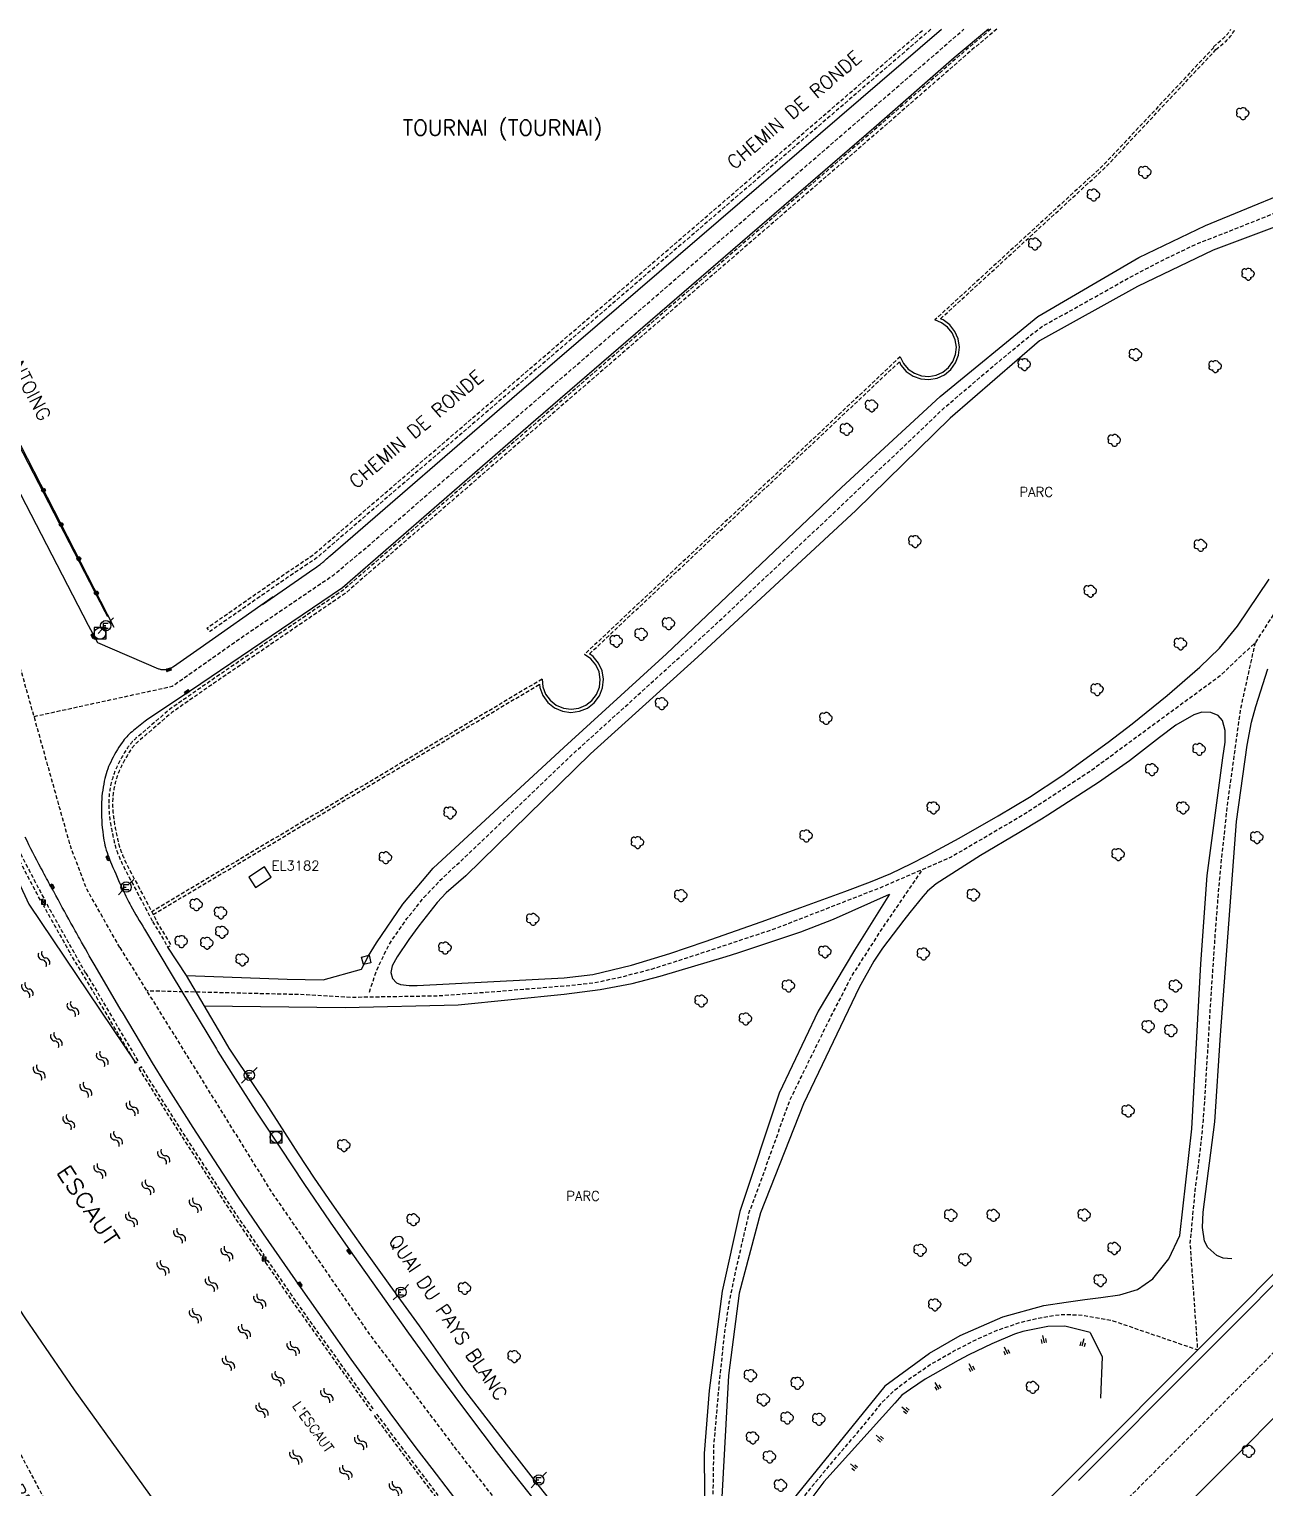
# Model space of a CAD drawing. Header units: millimetres. Extents: x 80999 to 82000, y 143000 to 144001.
# Drawn here: x 81412.8 to 81573, y 143810.8 to 144000 of the extents above; entities that cross this region are included whole.
import ezdxf
from ezdxf.enums import TextEntityAlignment as Align

# ---------------------------------------------------------------- set-up
doc = ezdxf.new("R2010")
doc.units = ezdxf.units.MM
doc.linetypes.add('DASHED', pattern=[0.75, 0.5, -0.25])
doc.layers.get('0').update_dxf_attribs({"linetype": 'CONTINUOUS'})
for name, color, linetype in [('W0001', 6, 'DASHED'), ('W0008', 7, 'CONTINUOUS'), ('W0100', 7, 'CONTINUOUS'), ('W0112', 1, 'DASHED'), ('W0211', 2, 'CONTINUOUS'), ('W0300', 7, 'CONTINUOUS'), ('W0322', 7, 'CONTINUOUS'), ('W0330', 7, 'CONTINUOUS'), ('W0400', 7, 'CONTINUOUS'), ('W0420', 7, 'CONTINUOUS'), ('W0471', 7, 'CONTINUOUS'), ('W0500', 5, 'DASHED'), ('W0515', 5, 'CONTINUOUS'), ('W0980', 7, 'CONTINUOUS'), ('W0984', 7, 'CONTINUOUS'), ('W0989', 7, 'CONTINUOUS')]:
    doc.layers.add(name, color=color, linetype=linetype)
doc.styles.get("Standard").update_dxf_attribs({"font": 'romans.shx', "width": 0.85})

# ---------------------------------------------------------------- blocks, each defined once
blk = doc.blocks.new('t500o')
at = {"color": 0, "linetype": 'Continuous'}
for centre, start, end in [((-0.5, 0.625), 216.8699, 323.1301), ((0.5, -0.125), 36.8699, 143.1301), ((0.5, -0.625), 36.8699, 143.1301), ((-0.5, 0.125), 216.8699, 323.1301)]:
    blk.add_arc(centre, 0.625, start, end, dxfattribs=at)
blk = doc.blocks.new('t211o')
at = {"color": 0, "linetype": 'Continuous'}
for p, q in [((-0.29, 0.5), (-0.29, 0)), ((0, 1), (0, 0)), ((0.29, 0.5), (0.29, 0))]:
    blk.add_line(p, q, dxfattribs=at)
blk = doc.blocks.new('T300')
for p, q in [((-0.8, 0.51), (-0.86, 0.34)), ((-0.86, 0.34), (-0.86, 0.17)), ((-0.86, 0.17), (-0.74, 0.06)), ((-0.69, 0.63), (-0.8, 0.51)), ((-0.8, -0.06), (-0.74, 0.06)), ((-0.74, 0.06), (-0.69, 0.11)), ((-0.57, 0.69), (-0.69, 0.63)), ((-0.46, 0.69), (-0.57, 0.69)), ((-0.29, 0.63), (-0.46, 0.69)), ((-0.29, 0.63), (-0.17, 0.74)), ((-0.23, 0.57), (-0.29, 0.63)), ((-0.17, 0.74), (-0.06, 0.8)), ((-0.06, 0.8), (0.06, 0.8)), ((0.06, 0.8), (0.23, 0.74)), ((0.23, 0.74), (0.34, 0.63)), ((0.34, 0.63), (0.4, 0.51)), ((0.46, 0.46), (0.34, 0.46)), ((0.4, 0.51), (0.4, 0.46)), ((0.57, 0.4), (0.46, 0.46)), ((0.57, 0.4), (0.69, 0.29)), ((0.69, 0.29), (0.74, 0.17)), ((0.74, 0.06), (0.69, -0.17)), ((0.74, 0.17), (0.74, 0.06)), ((-0.8, -0.17), (-0.8, -0.06)), ((-0.8, -0.23), (-0.8, -0.17)), ((-0.74, -0.34), (-0.8, -0.23)), ((-0.69, -0.4), (-0.74, -0.34)), ((-0.51, -0.46), (-0.69, -0.4)), ((-0.4, -0.46), (-0.51, -0.46)), ((-0.4, -0.46), (-0.34, -0.46)), ((-0.34, -0.46), (-0.34, -0.4)), ((-0.34, -0.51), (-0.34, -0.46)), ((-0.29, -0.63), (-0.34, -0.51)), ((-0.17, -0.74), (-0.29, -0.63)), ((-0.06, -0.8), (-0.17, -0.74)), ((0.06, -0.8), (-0.06, -0.8)), ((0.17, -0.74), (0.06, -0.8)), ((0.23, -0.69), (0.17, -0.74)), ((0.29, -0.46), (0.23, -0.46)), ((0.29, -0.63), (0.23, -0.69)), ((0.46, -0.4), (0.29, -0.46)), ((0.34, -0.51), (0.29, -0.63)), ((0.34, -0.51), (0.34, -0.46)), ((0.57, -0.34), (0.46, -0.4)), ((0.63, -0.29), (0.57, -0.34)), ((0.69, -0.17), (0.63, -0.29))]:
    blk.add_line(p, q)
blk = doc.blocks.new('t112o')
at = {"color": 0, "linetype": 'Continuous'}
for p, q in [((-0.5, 0.5), (0.5, 0.5)), ((-0.5, -0.5), (-0.5, 0.5)), ((0.5, 0.5), (0.5, -0.5)), ((0.5, -0.5), (-0.5, -0.5))]:
    blk.add_line(p, q, dxfattribs=at)
blk = doc.blocks.new('T471')
for p, q in [((-0.333334, 0.333334), (-0.333334, -0.333334)), ((-0.333334, 0.333334), (0.333334, 0.333334)), ((-0.333334, 0), (0, 0)), ((0.500001, 0.500001), (1.000002, 1.000002)), ((-0.500001, -0.500001), (-1.000002, -1.000002)), ((-0.333334, -0.333334), (0.333334, -0.333334))]:
    blk.add_line(p, q)
blk.add_ellipse((0, 0), major_axis=(0.471405, 0.471405), ratio=1, start_param=5.4977871438, end_param=11.780972451)
blk = doc.blocks.new('T420')
for p, q in [((0.75, 0.75), (-0.75, 0.75)), ((-0.75, 0.75), (-0.75, -0.75)), ((0.75, 0.75), (0.75, -0.75)), ((0.75, -0.75), (-0.75, -0.75))]:
    blk.add_line(p, q)
blk.add_ellipse((0, 0), major_axis=(-0.53, 0.53), ratio=1, start_param=3.926991, end_param=10.210176)
blk = doc.blocks.new('T400')
for p, q in [((-0.15, 0.3), (0.15, 0.3)), ((-0.15, -0.25), (-0.15, 0.3)), ((-0.15, 0.15), (0.15, 0.15)), ((-0.15, 0), (0.15, 0)), ((0.15, 0.3), (0.15, -0.25)), ((-0.15, -0.15), (0.15, -0.15)), ((-0.15, -0.25), (-0.15, -0.3)), ((-0.15, -0.3), (0.15, -0.3)), ((0.15, -0.3), (0.15, -0.25))]:
    blk.add_line(p, q)
blk = doc.blocks.new('t330o')
at = {"color": 0, "linetype": 'Continuous'}
for p, q in [((0.25, -0.25), (-0.25, 0.25)), ((-0.25, -0.25), (0.25, 0.25)), ((-0.25, 0.25), (-0.25, -0.25)), ((0.25, 0.25), (-0.25, 0.25)), ((0.25, -0.25), (0.25, 0.25)), ((-0.25, -0.25), (0.25, -0.25)), ((-0.25, -0.25), (-0.25, -0.25))]:
    blk.add_line(p, q, dxfattribs=at)
blk = doc.blocks.new('t322o')
at = {"color": 0, "linetype": 'Continuous'}
for radius in [0.25, 0.15]:
    blk.add_circle((0, 0), radius, dxfattribs=at)

msp = doc.modelspace()

# ---------------------------------------------------------------- linework, layer by layer
at = {"layer": 'W0001', "flags": 128}
for points in [[(81301.88, 143999.99), (81347.17, 143932.95), (81371.64, 143891.06), (81418.97, 143801.39), (81443.99, 143754.95)], [(81424.55, 143880.91), (81420.27, 143888.46), (81418.13, 143894.09), (81415.6, 143903.13), (81409.85, 143923.6), (81400.61, 143948.67), (81392.72, 143965.46), (81374.99, 144000)], [(81413.42, 143910.88), (81431.35, 143914.79), (81440.88, 143921.5), (81452.3, 143929.25), (81456.58, 143932.84), (81496.44, 143967.44), (81534.01, 144000)], [(81456.91, 143875.14), (81457.83, 143877.92), (81459.44, 143881.27), (81461.78, 143884.66), (81463.97, 143887.38), (81466.05, 143889.59), (81471.57, 143894.77), (81483.24, 143905.96), (81493.74, 143915.48), (81501.16, 143922.2), (81516, 143936.21), (81528.82, 143948.38), (81531.1, 143950.59), (81537.55, 143956.09), (81542.55, 143960.23), (81544.23, 143961.5), (81550.54, 143965.02), (81555.57, 143967.86), (81559.4, 143969.86), (81564.4, 143972.26), (81567.57, 143973.47), (81592.35, 143983.35), (81587.66, 143974.74), (81586.08, 143961.24), (81585.48, 143956.59), (81584.69, 143951.85), (81583.86, 143947.49), (81581.49, 143941.08), (81577.94, 143932.58), (81575.57, 143926.35), (81571.8, 143920.48), (81567.24, 143916.15), (81550.39, 143903.76), (81541.79, 143898.16), (81532.36, 143892.63), (81523.27, 143888.7), (81509.47, 143883.32), (81497.74, 143879.43), (81493.43, 143878.07), (81489.42, 143877.03), (81486.16, 143876.33), (81483.13, 143875.98), (81473.19, 143875.16), (81465.82, 143874.62), (81454.5, 143874.43), (81448.74, 143874.78), (81428.04, 143875.28)], [(81501.79, 143799.28), (81508.66, 143804.58), (81510.72, 143806.42), (81514.26, 143810.97), (81516.54, 143813.72), (81521.19, 143819.17), (81523.38, 143821.92), (81524.99, 143823.51), (81526.86, 143824.93), (81529.61, 143826.82), (81532.65, 143828.56), (81535.53, 143830.05), (81538.31, 143831.28), (81541.3, 143832.3), (81543.9, 143832.9), (81546.65, 143833.34), (81549.37, 143833.25), (81553.29, 143832.52), (81564.33, 143828.74), (81563.35, 143842.53), (81563.99, 143849.34), (81564.68, 143854.78), (81565.06, 143858.51), (81565.38, 143863.35), (81565.98, 143873.39), (81566.58, 143882.36), (81567.02, 143888.11), (81567.44, 143892.6), (81568.23, 143899.76), (81569.9, 143911.9), (81571.8, 143920.48)], [(81500.57, 143788.41), (81501.61, 143792.36), (81501.85, 143797.23), (81501.63, 143804.82), (81501.49, 143810.1), (81501.59, 143816.38), (81502.28, 143824.34), (81502.99, 143830.97), (81503.58, 143834.92), (81504.56, 143839.64), (81506.21, 143846.71), (81508.14, 143851.93), (81511.4, 143861.05), (81516.32, 143871.09), (81519.5, 143877.26), (81523.43, 143883.39), (81528.64, 143891.02)], [(81424.55, 143880.91), (81444.23, 143849.17), (81456.84, 143830.85), (81468.4, 143815.51), (81482.08, 143797.97), (81488.19, 143791.65), (81495.47, 143784.03), (81500.92, 143778.94), (81505.02, 143774.91), (81506.31, 143773.79)]]:
    msp.add_lwpolyline(points, dxfattribs=at)
at = {"layer": 'W0001'}
msp.add_lwpolyline([(81554.33, 143808.52), (81581.6, 143835.84), (81612.15, 143866.49), (81614.12, 143868.46), (81616.08, 143870.43), (81617.72, 143872.12), (81621.33, 143876.03), (81623.9, 143878.88), (81624.55, 143879.62), (81627.15, 143882.7), (81634.56, 143892.06), (81641.67, 143902.12), (81647.76, 143911.25), (81652.85, 143921.14), (81654.23, 143923.53), (81658.91, 143932.81), (81662.15, 143939.78), (81665.57, 143948.09), (81677.8, 143979.96), (81685.49, 144000)], dxfattribs=at)
at = {"layer": 'W0008', "flags": 128}
for points in [[(81380.47, 144000), (81381.93, 143997.19), (81420.44, 143922.7), (81421.66, 143920.46), (81429.55, 143917.07, 0.080054), (81429.99, 143916.96, 0.066096), (81430.54, 143916.98, 0.050426), (81431.08, 143917.14, 0.058034), (81431.51, 143917.37), (81434.96, 143919.79), (81444.45, 143926.45)], [(81537.17, 144000), (81532.75, 143996.29), (81522.31, 143987.15), (81478.49, 143949.32), (81453.41, 143927.56), (81433.71, 143914.18), (81428.58, 143910.8, 0.019463), (81427.83, 143910.26, 0.008321), (81426.13, 143908.89, 0.065599), (81424.84, 143907.49, 0.042563), (81423.36, 143904.96, 0.058491), (81422.53, 143902.5, 0.047746), (81422.17, 143899.34, 0.036868), (81422.38, 143895.45, 0.055599), (81422.99, 143892.94, 0.013209), (81423.48, 143891.7, 0.00487), (81424.94, 143888.38, 0.021013), (81425.98, 143886.3, 0.013957), (81427.76, 143883.3)], [(81443.06, 143925.39), (81449.7, 143930.01, 0.0065), (81450.51, 143930.59, 0.018174), (81450.79, 143930.81, 0.004514), (81451.19, 143931.16, -0.002646), (81451.86, 143931.74), (81476.04, 143952.68), (81531.09, 144000)], [(81421.34, 143878.52, -0.001373), (81419.34, 143882.05, -0.002384), (81418.21, 143884.08, -0.000018), (81415.97, 143888.16, -0.000646), (81415.9, 143888.27, -0.001867), (81415.49, 143889.03, -0.000647), (81414.31, 143891.24, -0.009191), (81412.27, 143895.23, -0.007921)]]:
    msp.add_lwpolyline(points, format="xyb", dxfattribs=at)
for points in [[(81423.01, 143923.78), (81422.65, 143924.43), (81384.15, 143998.89), (81383.57, 144000)], [(81433.21, 143877.3), (81446.26, 143876.81), (81450.91, 143876.74), (81455.87, 143878.1), (81456.81, 143879.83), (81457.81, 143881.52), (81461.25, 143886.55), (81465.19, 143891.2), (81482.14, 143906.84), (81495.45, 143919.01), (81518.14, 143940.55), (81530.94, 143952.38), (81543.6, 143962.75), (81556.67, 143970.39), (81565.31, 143974.52), (81580.66, 143980.84)], [(81582.81, 143977.51), (81566.33, 143971.34), (81556.5, 143966.61), (81543.79, 143959.57), (81532.21, 143949.55), (81520, 143937.6), (81499.51, 143918.61), (81485.58, 143906.01), (81469.42, 143890.21), (81466.87, 143888.02), (81465.71, 143886.77), (81463.33, 143883.73), (81462.01, 143881.96), (81460.51, 143879.72), (81459.88, 143878.52), (81459.7, 143877.65), (81459.92, 143876.89), (81460.41, 143876.35), (81460.96, 143876.11), (81462.06, 143875.98), (81463.12, 143875.98), (81482.15, 143876.96), (81485.88, 143877.4), (81490.9, 143878.61), (81495.86, 143880.13), (81500.43, 143881.67), (81507.72, 143884.25), (81512.85, 143886.1), (81518.57, 143888.19), (81521.88, 143889.44), (81524.53, 143890.53), (81527.21, 143891.79), (81529.07, 143892.75), (81533.38, 143895.11), (81538.45, 143897.99), (81542.49, 143900.42), (81546.7, 143903.18), (81552.72, 143907.54), (81555.8, 143909.92), (81560.35, 143913.58), (81564.61, 143917.26), (81567.12, 143919.74), (81569.47, 143922.59), (81573.57, 143928.69)], [(81568.75, 143840.52), (81567.61, 143840.61), (81566.8, 143840.96), (81565.62, 143842.01), (81565.19, 143842.85), (81564.95, 143844.6), (81565.03, 143846.59), (81566.54, 143858.32), (81567.27, 143869.55), (81569.35, 143897.24), (81570.72, 143907.14), (81571.31, 143910.13), (81571.84, 143912.16), (81573.42, 143917.04)], [(81523.76, 143824.06), (81529.53, 143828.3), (81533.52, 143830.61), (81539.03, 143833.03), (81544.35, 143834.49), (81547.27, 143834.91), (81549.66, 143835.25), (81551.77, 143835.53), (81554.23, 143835.85), (81556.53, 143836.56), (81558.49, 143837.95), (81560.58, 143840.55), (81562.01, 143843.55), (81563.57, 143857.41), (81564.71, 143878.78), (81565.53, 143890.25), (81567.39, 143904.2), (81567.58, 143905.52), (81567.88, 143907.54), (81567.88, 143909.06), (81567.52, 143910.33), (81566.97, 143910.98), (81566.02, 143911.39), (81564.87, 143911.42), (81563.81, 143911.1), (81561.5, 143909.76), (81559.36, 143908.16), (81555.49, 143905.11), (81551.43, 143902.3), (81544.86, 143898.07), (81544.04, 143897.55), (81541.12, 143895.79), (81536.13, 143892.83), (81530.41, 143889.18), (81529.28, 143888.22), (81528.67, 143887.52), (81527, 143885.45), (81526.23, 143884.46), (81523.46, 143880.82), (81522.32, 143879.13), (81520.42, 143875.71), (81513.22, 143860.63), (81507.63, 143846.52), (81504.85, 143836.1), (81503.48, 143825.42), (81502.63, 143809.65)], [(81435.5, 143873.37), (81453.78, 143873.15), (81468.4, 143873.48), (81482.18, 143874.88), (81486.82, 143875.48), (81491, 143876.26), (81494.63, 143877.18), (81503.17, 143879.75), (81504.69, 143880.24), (81512.85, 143882.96), (81517.09, 143884.57), (81524.35, 143887.85), (81519.82, 143880.56), (81515.12, 143872.66), (81510.04, 143862.01), (81504.96, 143846.69), (81502.65, 143836.36), (81500.98, 143823.45), (81500.3, 143815.28), (81500.42, 143805.06), (81500.49, 143800.66), (81500.4, 143796.48), (81499.66, 143795.01)], [(81427.76, 143883.3), (81431.35, 143877.28), (81437.08, 143867.76), (81437.27, 143867.44), (81439.51, 143863.88), (81442.19, 143859.7), (81445.36, 143854.87), (81448.4, 143850.33), (81451.84, 143845.29), (81454.72, 143841.14), (81458.08, 143836.38), (81461.99, 143830.91), (81465.5, 143826.08), (81467.99, 143822.68), (81469.88, 143820.14), (81473.36, 143815.56), (81475.6, 143812.67), (81479.55, 143807.65), (81482.63, 143803.88), (81484.29, 143801.98), (81486.48, 143799.71), (81490.62, 143795.68), (81503.41, 143783.47), (81509.82, 143777.33)], [(81510.97, 143778.45), (81491.6, 143796.99), (81489.6, 143798.98), (81485.96, 143802.81), (81482.72, 143806.38), (81480.91, 143808.54), (81478.96, 143811.02), (81474.68, 143816.52), (81469.73, 143822.93), (81469.15, 143823.69), (81467.34, 143826.22), (81463.39, 143831.83), (81459.61, 143837.1), (81456.12, 143841.96), (81452.09, 143847.66), (81449.79, 143851), (81447.71, 143854.17), (81443.46, 143860.77), (81442.05, 143862.9), (81438.74, 143867.86), (81437.76, 143869.48), (81433.21, 143877.3), (81430.78, 143880.95)], [(81469.82, 143807.13), (81465.03, 143813.35), (81462.97, 143816.05), (81459.59, 143820.59), (81454.56, 143827.54), (81451.38, 143832.02), (81448, 143836.82), (81443.18, 143843.79), (81439.87, 143848.68), (81437.35, 143852.51), (81434.07, 143857.59), (81430.4, 143863.37), (81428.8, 143865.97), (81427.21, 143868.6), (81424.88, 143872.51), (81424.74, 143872.75), (81421.34, 143878.52)], [(81526.12, 143790.6), (81526.12, 143790.6), (81549.23, 143813.6), (81579.51, 143843.95)], [(81550.39, 143830.99), (81551.94, 143827.85), (81551.73, 143822.48)], [(81510.19, 143807.24), (81523.8, 143824.03)]]:
    msp.add_lwpolyline(points, dxfattribs=at)
at = {"layer": 'W0008'}
for points in [[(81611.61, 143874.75), (81548.87, 143811.79)], [(81558.59, 143804.28), (81585.85, 143831.6)]]:
    msp.add_lwpolyline(points, dxfattribs=at)
at = {"layer": 'W0100', "flags": 128}
for points in [[(81525.63, 143956.86), (81525.83, 143956.44), (81526.52, 143955.62), (81527.4, 143955.01), (81528.4, 143954.65), (81529.46, 143954.55), (81530.52, 143954.73), (81531.49, 143955.18), (81532.31, 143955.86), (81532.93, 143956.72), (81533.31, 143957.72), (81533.43, 143958.78), (81533.26, 143959.84), (81532.83, 143960.81), (81532.17, 143961.65), (81531.31, 143962.29), (81530.96, 143962.43)], [(81525.75, 143957.53), (81526.17, 143956.66), (81526.79, 143955.92), (81527.58, 143955.37), (81528.49, 143955.04), (81529.45, 143954.96), (81530.4, 143955.12), (81531.27, 143955.52), (81532.02, 143956.13), (81532.58, 143956.91), (81532.92, 143957.81), (81533.02, 143958.77), (81532.88, 143959.72), (81532.49, 143960.61), (81531.89, 143961.36), (81531.11, 143961.93), (81530.22, 143962.29), (81530.22, 143962.29)], [(81478.97, 143915.05), (81479.01, 143914.62), (81479.4, 143913.58), (81480.06, 143912.69), (81480.93, 143911.99), (81481.95, 143911.55), (81483.05, 143911.4), (81484.16, 143911.54), (81485.18, 143911.97), (81486.06, 143912.65), (81486.73, 143913.55), (81487.13, 143914.58), (81487.25, 143915.69), (81487.08, 143916.79), (81486.62, 143917.8), (81485.91, 143918.65), (81485.44, 143918.98)], [(81479.3, 143915.72), (81479.4, 143914.72), (81479.76, 143913.78), (81480.35, 143912.97), (81481.14, 143912.34), (81482.06, 143911.94), (81483.06, 143911.8), (81484.05, 143911.93), (81484.98, 143912.32), (81485.77, 143912.94), (81486.37, 143913.74), (81486.74, 143914.68), (81486.85, 143915.68), (81486.69, 143916.67), (81486.27, 143917.58), (81485.63, 143918.36), (81484.81, 143918.93)]]:
    msp.add_lwpolyline(points, dxfattribs=at)
msp.add_lwpolyline([(81441.28, 143890.03), (81442.14, 143888.71), (81444.17, 143890.04), (81443.31, 143891.36)], close=True, dxfattribs=at)
at = {"layer": 'W0112', "flags": 128}
for points in [[(81537.49, 144000), (81534.76, 143997.73), (81522.4, 143986.95), (81478.73, 143949.14), (81453.45, 143927.21), (81436.41, 143915.55), (81430.98, 143911.77), (81426.64, 143908.04, 0.06782), (81425.54, 143906.8, 0.039423), (81424.14, 143904.31, 0.064432), (81423.29, 143901.58, 0.063063), (81423.14, 143898.65, 0.023354), (81423.35, 143896.95, 0.015393), (81423.87, 143894.4, 0.035278), (81424.26, 143893.17, 0.022085), (81425.09, 143891.29), (81428.78, 143884.3)], [(81538.27, 144000), (81535.08, 143997.35), (81522.73, 143986.58), (81479.06, 143948.77), (81453.76, 143926.82), (81436.69, 143915.14), (81431.29, 143911.38), (81426.97, 143907.66, 0.06782), (81425.95, 143906.52, 0.039423), (81424.6, 143904.1, 0.064432), (81423.78, 143901.49, 0.063063), (81423.64, 143898.69, 0.023354), (81423.85, 143897.03, 0.015393), (81424.36, 143894.51, 0.035278), (81424.72, 143893.35, 0.022018), (81425.53, 143891.52), (81429.22, 143884.54)], [(81566.36, 143997.73), (81567.46, 143998.66, 0.080814), (81568.61, 144000)], [(81566.68, 143997.35), (81567.78, 143998.28, 0.093426), (81569.18, 144000)], [(81420.12, 143877.59, -0.00011), (81418.48, 143880.51, -0.00011), (81416.84, 143883.43, -0.000059), (81415.97, 143884.98, -0.000059), (81415.1, 143886.54), (81414.66, 143886.3, 0.000059), (81415.53, 143884.74, 0.000059), (81416.41, 143883.18, 0.00011), (81418.05, 143880.26, 0.000008), (81418.17, 143880.05, 0.000008)]]:
    msp.add_lwpolyline(points, format="xyb", dxfattribs=at)
for points in [[(81529.73, 144000), (81478.24, 143955.63), (81449.98, 143931.36), (81446.17, 143928.8), (81436.2, 143921.87), (81435.86, 143922.36), (81445.83, 143929.29), (81449.62, 143931.83), (81477.85, 143956.08), (81528.81, 144000)], [(81566.39, 143997.63), (81552.07, 143982.35), (81530.22, 143962.29)], [(81530.96, 143962.43), (81552.34, 143982.06), (81566.68, 143997.35)], [(81525.75, 143957.53), (81484.81, 143918.93)], [(81485.44, 143918.98), (81525.63, 143956.86)], [(81479.3, 143915.72), (81428.68, 143885.55)], [(81428.87, 143885.2), (81478.97, 143915.05)], [(81428.78, 143884.3), (81430.78, 143880.95), (81431.21, 143881.21), (81429.21, 143884.56)], [(81420.12, 143877.59), (81421.87, 143874.71), (81423.7, 143871.6), (81424.69, 143869.92), (81426.94, 143866.12), (81426.6, 143865.92), (81424.34, 143869.71), (81423.35, 143871.39), (81421.52, 143874.5), (81418.17, 143880.05)]]:
    msp.add_lwpolyline(points, dxfattribs=at)
msp.add_lwpolyline([(81414.25, 143887.05, -0.007723), (81410.47, 143894.38, -0.012268), (81408.27, 143899.1, -0.000131), (81405.96, 143904.4, -0.000325), (81405.03, 143906.54, -0.004103), (81404.44, 143907.93, -0.001706), (81403.07, 143911.25), (81403.53, 143911.44, 0.001706), (81404.9, 143908.12, 0.004103), (81405.48, 143906.74, 0.000325), (81406.42, 143904.6, 0.000131), (81408.73, 143899.3, 0.012268), (81410.92, 143894.6, 0.007723), (81414.69, 143887.29)], format="xyb", close=True, dxfattribs=at)
for points in [[(81427.01, 143865.21), (81430.66, 143859.42), (81432.57, 143856.43), (81435.6, 143851.75), (81438.09, 143847.92), (81439.61, 143845.64), (81442.94, 143840.82), (81443.27, 143841.05), (81439.94, 143845.87), (81438.43, 143848.14), (81435.94, 143851.97), (81432.9, 143856.65), (81430.99, 143859.63), (81427.35, 143865.42)], [(81443.41, 143840.09), (81446.78, 143835.22), (81448.71, 143832.5), (81451.08, 143829.18), (81452.93, 143826.61), (81454.31, 143824.68), (81457.08, 143820.85), (81457.41, 143821.08), (81454.64, 143824.92), (81453.25, 143826.84), (81451.41, 143829.41), (81449.03, 143832.73), (81447.11, 143835.45), (81443.74, 143840.32)], [(81457.57, 143820.15), (81460.33, 143816.46), (81461.3, 143815.19), (81464.53, 143810.93), (81468.7, 143805.43), (81470.15, 143803.56), (81473.76, 143798.98), (81474.08, 143799.23), (81470.46, 143803.81), (81469.02, 143805.67), (81464.85, 143811.17), (81461.62, 143815.43), (81460.65, 143816.71), (81457.89, 143820.39)]]:
    msp.add_lwpolyline(points, close=True, dxfattribs=at)
at = {"layer": 'W0211', "flags": 128}
msp.add_lwpolyline([(81550.39, 143830.99), (81547.07, 143831.82), (81544.86, 143831.77), (81541.62, 143831.1), (81540.57, 143830.77), (81537.64, 143829.53), (81534.63, 143828.08), (81533.26, 143827.35), (81528.99, 143824.94), (81527.06, 143823.65), (81525.93, 143822.87), (81525.05, 143821.81), (81515.83, 143811.64), (81510.9, 143805.04), (81505.75, 143800.21), (81503.57, 143796.92), (81503.92, 143794.39)], dxfattribs=at)
at = {"layer": 'W0322', "flags": 128}
msp.add_lwpolyline([(81423.8, 143922.43), (81403.87, 143961.19), (81383.77, 144000)], dxfattribs=at)
at = {"layer": 'W0515'}
for points in [[(81499.73, 143764.51), (81480.67, 143745.21), (81474.16, 143752.51), (81471.35, 143755.51), (81459.22, 143769.93), (81449.29, 143781.35), (81442.93, 143789.86), (81437.3, 143797.68), (81425.9, 143813.53), (81418.69, 143823.55), (81412.27, 143832.87), (81405.32, 143843.51), (81399.26, 143854.67), (81390.56, 143869.71), (81382.71, 143884.23), (81368.56, 143911.21), (81359.87, 143925.29), (81338.92, 143957.55), (81315.75, 143993.23), (81311.35, 144000)], [(81402, 143909.68), (81412.74, 143886.54), (81426.61, 143865.92)]]:
    msp.add_lwpolyline(points, dxfattribs=at)

# ---------------------------------------------------------------- block references
at = {"layer": 'W0112', "rotation": 284.0520263073398}
msp.add_blockref('t112o', (81456.5, 143879.3), dxfattribs=at)
at = {"layer": 'W0211'}
for p, rotation in [((81544.4, 143829.64), 11.78091127533743), ((81549.31, 143829.2), 346.018473408125), ((81539.63, 143828.2), 22.93333457635872), ((81535.11, 143826.07), 28.09225436486555), ((81530.74, 143823.63), 29.45789645951316), ((81526.73, 143820.7), 50.60969931952258), ((81523.38, 143816.99), 47.78092909878937), ((81520.02, 143813.29), 47.78092909878937)]:
    msp.add_blockref('t211o', p, dxfattribs=dict(at, rotation=rotation))
at = {"layer": 'W0300'}
for p in [(81570.19, 143989.04), (81557.5, 143981.44), (81550.83, 143978.48), (81543.22, 143972.13), (81570.88, 143968.22), (81541.87, 143956.5), (81556.29, 143957.77), (81566.61, 143956.25), (81522.06, 143951.15), (81518.8, 143948.09), (81553.54, 143946.67), (81527.69, 143933.55), (81564.71, 143933.05), (81550.42, 143927.12), (81495.74, 143922.91), (81488.96, 143920.63), (81492.18, 143921.52), (81562.11, 143920.28), (81551.3, 143914.35), (81494.83, 143912.53), (81516.15, 143910.61), (81564.53, 143906.6), (81558.39, 143903.96), (81467.4, 143898.36), (81530.07, 143899.01), (81562.44, 143899.01), (81491.7, 143894.52), (81513.57, 143895.37), (81572.01, 143895.17), (81459.04, 143892.55), (81554.03, 143892.97), (81434.49, 143886.45), (81497.32, 143887.63), (81535.26, 143887.7), (81437.66, 143885.4), (81478.14, 143884.56), (81437.81, 143882.9), (81432.56, 143881.67), (81435.87, 143881.46), (81466.75, 143880.83), (81440.44, 143879.31), (81516.01, 143880.35), (81528.78, 143880.07), (81511.28, 143875.92), (81561.46, 143875.9), (81499.97, 143873.97), (81559.59, 143873.37), (81505.72, 143871.64), (81557.95, 143870.66), (81560.89, 143870.11), (81555.33, 143859.69), (81453.63, 143855.23), (81462.63, 143845.6), (81532.33, 143846.17), (81537.84, 143846.16), (81549.64, 143846.21), (81528.37, 143841.64), (81553.52, 143841.88), (81534.17, 143840.45), (81551.72, 143837.72), (81469.29, 143836.7), (81530.25, 143834.56), (81475.71, 143827.86), (81506.35, 143825.39), (81512.43, 143824.4), (81542.94, 143823.86), (81508.05, 143822.25), (81511.11, 143819.89), (81515.23, 143819.73), (81506.64, 143817.32), (81508.82, 143814.84), (81570.96, 143815.56), (81510.26, 143811.15)]:
    msp.add_blockref('T300', p, dxfattribs=at)
at = {"layer": 'W0322', "rotation": 117.2106570092122}
for p in [(81414.65, 143940.22), (81416.94, 143935.77), (81419.23, 143931.33), (81421.51, 143926.88)]:
    msp.add_blockref('t322o', p, dxfattribs=at)
at = {"layer": 'W0330'}
for p in [(81414.64, 143886.78), (81443.26, 143840.51)]:
    msp.add_blockref('t330o', p, dxfattribs=at)
at = {"layer": 'W0400'}
for p, rotation in [((81421.06, 143921.26), 208.5478061961651), ((81430.89, 143916.93), 286.8697635757812), ((81433.26, 143914.07), 123.4499025510613), ((81423.01, 143892.48), 200.5586574891885), ((81415.77, 143888.83), 28.33620633813109), ((81454.29, 143841.49), 35.93654537217495), ((81447.89, 143837.24), 35.83778084864695)]:
    msp.add_blockref('T400', p, dxfattribs=dict(at, rotation=rotation))
at = {"layer": 'W0420'}
for p in [(81421.97, 143921.64), (81444.79, 143856.31)]:
    msp.add_blockref('T420', p, dxfattribs=at)
at = {"layer": 'W0471'}
for p in [(81422.72, 143922.65), (81425.36, 143888.75), (81441.34, 143864.34), (81461, 143836.21), (81478.87, 143811.86)]:
    msp.add_blockref('T471', p, dxfattribs=at)
at = {"layer": 'W0500'}
for p, rotation in [((81414.71, 143879.43), 300.0219610355937), ((81412.56, 143875.4), 300.0219610318406), ((81418.46, 143872.94), 300.0219610355937), ((81416.32, 143868.92), 300.4150724889796), ((81422.27, 143866.47), 300.7391837811783), ((81414.09, 143864.7), 300.5499946971366), ((81420.14, 143862.46), 300.739183778071), ((81426.15, 143860.06), 303.0837863555101), ((81417.92, 143858.25), 300.73918377261), ((81424.11, 143856.1), 303.0837863566363), ((81430.24, 143853.77), 303.0837863555101), ((81421.96, 143851.94), 303.0837863570773), ((81428.2, 143849.81), 303.0837863566363), ((81434.33, 143847.49), 303.0837863555101), ((81426.06, 143845.65), 303.0837863570773), ((81432.29, 143843.53), 303.0837863566363), ((81438.43, 143841.21), 303.0837863555101), ((81430.15, 143839.37), 303.0837863570773), ((81436.43, 143837.27), 304.7077658167275), ((81442.69, 143835.04), 304.7077658219681), ((81434.34, 143833.15), 304.707765819899), ((81440.7, 143831.11), 304.7077658167275), ((81447.02, 143828.91), 305.6182212639026), ((81438.63, 143827), 305.2623737336493), ((81445.05, 143825), 305.6182237749125), ((81451.39, 143822.81), 305.7071924867911), ((81442.99, 143820.9), 305.6201505586794), ((81455.78, 143816.73), 305.8362289050879), ((81447.37, 143814.81), 305.836228927672), ((81453.84, 143812.84), 307.0894300695646), ((81460.28, 143810.74), 307.0894300338404)]:
    msp.add_blockref('t500o', p, dxfattribs=dict(at, rotation=rotation))

# ---------------------------------------------------------------- texts
at = {"layer": 'W0500', "width": 1.2}
msp.add_text('ESCAUT', height=2, rotation=304.1118, dxfattribs=at).set_placement((81420.44, 143847.44), align=Align.MIDDLE)
at = {"layer": 'W0500'}
msp.add_text("L'ESCAUT", height=1.25, rotation=305.7603, dxfattribs=at).set_placement((81449.62, 143818.72), align=Align.MIDDLE)
at = {"layer": 'W0980'}
msp.add_text('TOURNAI (TOURNAI)', height=2, dxfattribs=at).set_placement((81474.17, 143987.08), align=Align.MIDDLE)
at = {"layer": 'W0984'}
for s, p in [('PARC', (81543.38, 143939.99)), ('EL3182', (81447.34, 143891.53)), ('PARC', (81484.61, 143848.7))]:
    msp.add_text(s, height=1.25, dxfattribs=at).set_placement(p, align=Align.MIDDLE)
at = {"layer": 'W0989'}
for s, rotation, p in [('CHEMIN DE RONDE', 40.659, (81511.98, 143989.54)), ("QUAI DU LUCHET D'ANTOING", 297.3437, (81407.32, 143963.97)), ('CHEMIN DE RONDE', 40.659, (81462.96, 143948.14)), ('QUAI DU PAYS BLANC', 304.1118, (81467.04, 143832.89)), ('QUAI TAILLE-PIERRES', 299.0441, (81407.03, 143818.19))]:
    msp.add_text(s, height=1.75, rotation=rotation, dxfattribs=at).set_placement(p, align=Align.MIDDLE)

doc.saveas('drawing.dxf')
